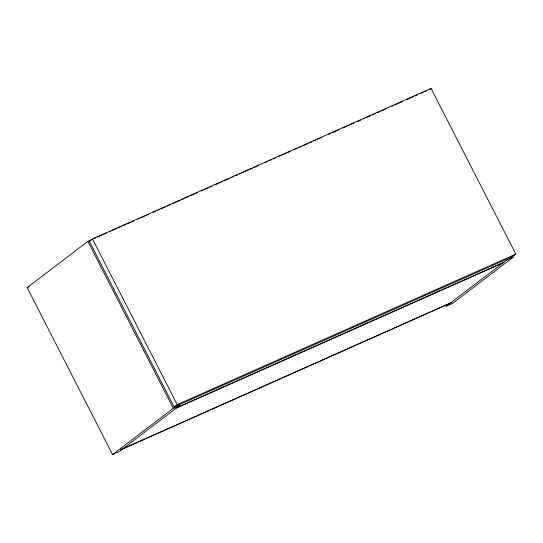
<?xml version="1.0" encoding="UTF-8"?>
<svg xmlns="http://www.w3.org/2000/svg" width="543" height="543" viewBox="0 0 543 543"><rect width="100%" height="100%" fill="white"/><g stroke="black" fill="none" stroke-linecap="round" stroke-linejoin="round"><path stroke-width="0.81" d="M178.959 403.944L179.726 405.445L118.998 451.708L112.577 454.566L27.15 287.62L87.885 241.357L92.873 239.137M89.323 241.309L92.453 238.927L431.061 88.434L515.85 254.124L512.721 256.506L174.106 406.999L89.323 241.309L90.871 240.624M429.812 89.391L431.061 88.434M174.106 406.999L177.235 404.616L515.85 254.124M112.577 454.566L173.312 408.295L179.726 405.445M513.054 257.307L452.326 303.571L445.905 306.422L506.639 260.158L513.054 257.307L512.287 255.801M94.299 238.506L95.846 237.814M97.401 237.128L102.05 235.065M103.598 234.372L106.693 232.995M109.021 231.963L110.568 231.277M112.116 230.585L116.765 228.522M118.313 227.829L121.415 226.451M122.962 225.766L125.284 224.734M126.838 224.042L133.809 220.947M137.684 219.223L140.006 218.191M141.553 217.505L144.655 216.128M146.203 215.435L148.524 214.404M152.4 212.686L155.502 211.308M157.823 210.27L159.37 209.584M160.925 208.899L165.567 206.829M167.122 206.143L170.217 204.765M172.545 203.734L174.093 203.041M175.64 202.356L180.29 200.286M181.837 199.6L184.939 198.222M186.487 197.537L188.808 196.505M190.362 195.813L197.333 192.717M201.202 190.993L203.53 189.962M205.078 189.269L208.179 187.892M209.727 187.206L212.048 186.174M215.924 184.45L222.895 181.355M224.442 180.663L229.092 178.599M230.639 177.907L233.741 176.536M236.062 175.498L237.617 174.812M239.164 174.12L243.814 172.056M245.361 171.371L248.456 169.993M250.011 169.301L252.332 168.269M253.88 167.583L258.529 165.513M264.726 162.764L267.054 161.726M268.602 161.04L271.697 159.662M273.251 158.977L275.572 157.938M279.448 156.221L286.419 153.119M287.966 152.434L290.295 151.402M294.163 149.678L297.265 148.3M299.587 147.268L301.134 146.583M302.689 145.891L307.331 143.827M308.886 143.135L311.981 141.757M313.528 141.071L315.856 140.04M317.404 139.347L322.053 137.284M328.25 134.528L330.572 133.497M332.126 132.811L339.097 129.709M342.966 127.992L349.943 124.89M351.491 124.204L353.812 123.166M357.688 121.449L360.79 120.071M363.111 119.039L364.658 118.347M366.206 117.661L370.855 115.598M372.403 114.906L375.505 113.528M377.052 112.842L379.381 111.81M380.928 111.118L385.578 109.055M391.774 106.299L394.096 105.267M395.643 104.575L402.621 101.48M406.49 99.756L413.461 96.661M415.015 95.968L417.336 94.937M421.212 93.213L423.35 92.262M424.775 91.631L426.913 90.681M27.15 287.62L29.288 286.67M176.97 407.549L503.877 262.262M176.047 408.248L502.961 262.961M92.453 238.927L177.235 404.616M87.885 241.357L173.312 408.295M121.53 449.237L120.424 450.079L451.837 302.444L121.53 449.237"/></g></svg>
